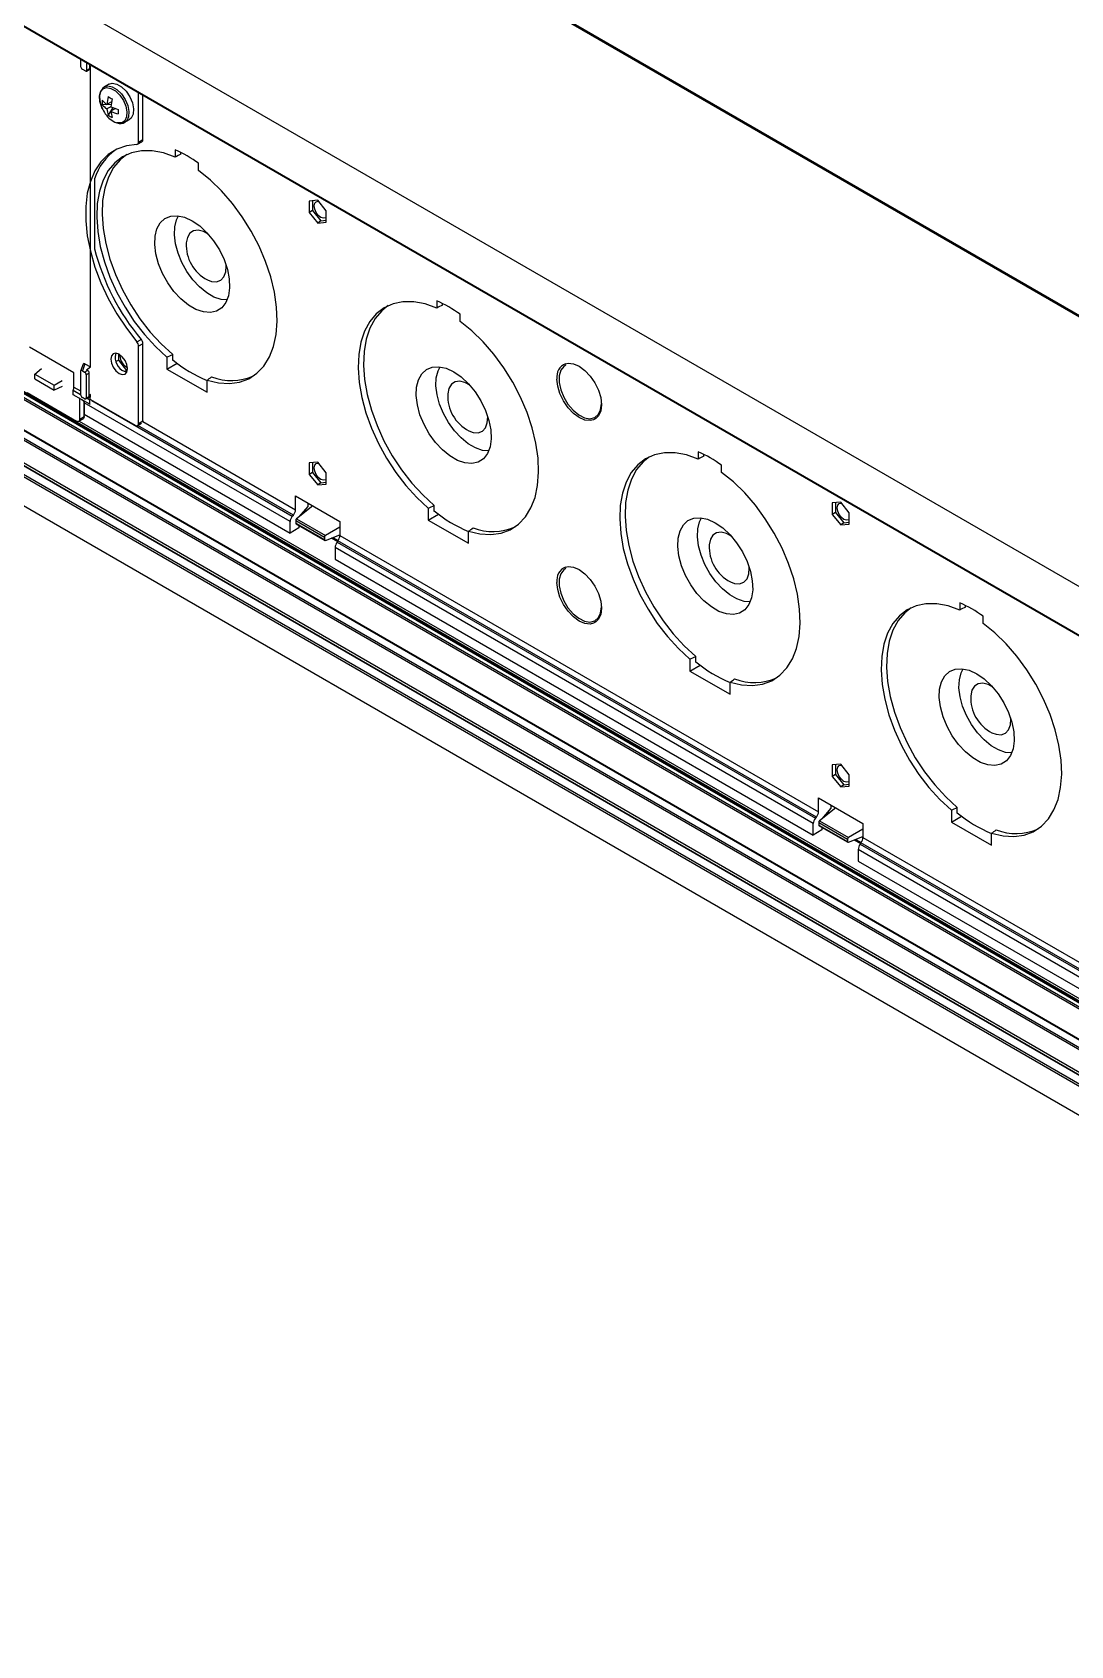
# Model space of a CAD drawing. Header units: inches. Extents: x 2.5 to 102.3, y 2 to 82.2.
# Drawn here: x 51.1 to 57.41, y 47.44 to 57.25 of the extents above; entities that cross this region are included whole.
import ezdxf

# ---------------------------------------------------------------- set-up
doc = ezdxf.new("R2010")
doc.units = ezdxf.units.IN
doc.header["$MEASUREMENT"] = 0

msp = doc.modelspace()

# ---------------------------------------------------------------- linework, layer by layer
for p, q in [((64.5856, 51.4105), (14.7702, 80.1684)), ((64.59, 51.4109), (14.7746, 80.1687)), ((63.9424, 51.7893), (15.4455, 79.786)), ((13.2414, 79.4086), (63.0568, 50.6508)), ((13.189, 79.144), (63.0044, 50.3861)), ((13.1908, 79.1383), (63.0062, 50.3805)), ((13.5563, 76.6709), (63.3718, 47.913)), ((63.3913, 47.9243), (13.5758, 76.6821)), ((63.3959, 47.9247), (13.5804, 76.6826)), ((63.391, 47.9366), (13.6207, 76.6684)), ((63.3653, 47.9018), (13.5498, 76.6596)), ((63.1964, 47.7518), (13.381, 76.5096)), ((13.3875, 76.5209), (63.2029, 47.763)), ((63.2419, 47.7855), (13.4264, 76.5434)), ((63.2465, 47.786), (13.431, 76.5438)), ((63.0044, 47.6396), (13.189, 76.3974)), ((13.1954, 76.41), (63.0108, 47.6522)), ((63.0546, 47.6774), (13.2392, 76.4353)), ((63.0592, 47.6779), (13.2438, 76.4357)), ((13.381, 76.374), (63.1964, 47.6162)), ((13.2414, 76.1933), (63.0568, 47.4355)), ((51.3889, 57.0871), (51.3889, 57.0441)), ((51.4282, 57.0217), (51.4282, 57.0644)), ((51.4282, 57.0217), (51.4451, 57.0315)), ((51.4451, 57.0315), (51.4451, 57.0546)), ((51.4451, 57.0427), (51.4487, 57.0448)), ((51.4487, 55.2152), (51.4487, 57.0448)), ((51.4002, 57.0266), (51.4184, 57.0161)), ((51.4253, 57.0154), (51.4421, 57.0251)), ((51.5616, 56.9355), (51.5338, 56.9195)), ((51.7424, 56.5834), (51.7424, 56.883)), ((51.7683, 56.5984), (51.7683, 56.868)), ((51.5752, 56.8122), (51.5211, 56.8108)), ((51.578, 56.8289), (51.5498, 56.8127)), ((51.5739, 56.7988), (51.5498, 56.7849)), ((51.5861, 56.7933), (51.5579, 56.7471)), ((51.602, 56.7873), (51.5739, 56.7711)), ((51.6583, 56.7038), (51.6861, 56.7198)), ((51.7364, 56.5702), (51.7624, 56.5852)), ((51.7424, 56.5834), (51.7683, 56.5984)), ((51.9651, 56.5363), (51.9651, 56.4924)), ((51.9999, 56.5091), (51.9999, 56.5199)), ((52.1074, 56.4104), (52.1074, 56.4542)), ((51.4749, 56.3596), (51.4749, 55.934)), ((52.8319, 56.2296), (52.7799, 56.2249)), ((52.7799, 56.2249), (52.7799, 56.1556)), ((52.8011, 56.167), (52.7799, 56.1556)), ((52.7799, 56.1556), (52.8319, 56.091)), ((52.8011, 56.2268), (52.8011, 56.167)), ((52.8011, 56.167), (52.8514, 56.1045)), ((52.8838, 56.1649), (52.8319, 56.2296)), ((52.8838, 56.0956), (52.8838, 56.1649)), ((52.8514, 56.1045), (52.8319, 56.091)), ((52.8319, 56.091), (52.8838, 56.0956)), ((52.8514, 56.1045), (52.8838, 56.1074)), ((53.5564, 55.6177), (53.5564, 55.5738)), ((53.5912, 55.5905), (53.5912, 55.6013)), ((53.6986, 55.4918), (53.6986, 55.5356)), ((51.7316, 55.3683), (51.7576, 55.3833)), ((51.3481, 55.1803), (51.0785, 55.336)), ((51.619, 55.2949), (51.619, 55.2557)), ((51.629, 55.2834), (51.6293, 55.2889)), ((51.7683, 55.3564), (51.7424, 55.3414)), ((51.7424, 54.872), (51.7424, 55.3414)), ((51.7683, 54.887), (51.7683, 55.3564)), ((51.914, 55.2752), (51.914, 55.2025)), ((51.9499, 55.2555), (51.9499, 55.291)), ((51.1104, 55.1724), (51.1519, 55.2056)), ((51.1104, 55.1724), (51.2284, 55.1043)), ((51.1104, 55.143), (51.1104, 55.1724)), ((51.3481, 55.0931), (51.3481, 55.1803)), ((51.3889, 55.1876), (51.3889, 55.0473)), ((51.4041, 55.2331), (51.3893, 55.1903)), ((51.415, 55.2347), (51.4002, 55.192)), ((51.4002, 55.192), (51.4141, 55.184)), ((51.4141, 55.184), (51.4322, 55.1944)), ((51.415, 55.2347), (51.4487, 55.2152)), ((51.4424, 55.1779), (51.4238, 55.1671)), ((51.4238, 55.1671), (51.4238, 55.0274)), ((51.4247, 55.1983), (51.4487, 55.2152)), ((51.4322, 55.1944), (51.4247, 55.1983)), ((51.4424, 55.0361), (51.4424, 55.1779)), ((51.619, 55.2557), (51.6048, 55.248)), ((51.619, 55.2557), (51.6693, 55.1931)), ((51.6693, 55.1931), (51.6591, 55.1861)), ((51.6693, 55.1931), (51.6735, 55.1935)), ((51.914, 55.2025), (51.9762, 55.2385)), ((51.914, 55.2025), (52.1585, 55.0613)), ((51.1104, 55.143), (51.2284, 55.0748)), ((51.2284, 55.1043), (51.2779, 55.1328)), ((51.2284, 55.0748), (51.2284, 55.1043)), ((51.2779, 55.096), (51.2284, 55.0748)), ((51.3447, 55.0735), (51.3889, 55.048)), ((51.3447, 55.0464), (51.3447, 55.0735)), ((51.3481, 55.0931), (51.3889, 55.0696)), ((52.1585, 55.0613), (52.1585, 55.134)), ((51.0645, 55.06), (51.3648, 54.8865)), ((51.4452, 54.9883), (51.3447, 55.0464)), ((51.3496, 55.0429), (51.3447, 55.0464)), ((51.3851, 54.8983), (51.3851, 55.0224)), ((51.4078, 55.0067), (51.3968, 55.0155)), ((51.3968, 55.0155), (51.4117, 55.0069)), ((51.4141, 55.0218), (51.4002, 55.0298)), ((51.4111, 54.9133), (51.4111, 55.0072)), ((51.4116, 55.0069), (51.4116, 54.9278)), ((52.6646, 54.2747), (51.4116, 54.998)), ((51.4206, 55.021), (51.439, 55.0295)), ((51.4238, 55.0274), (51.4424, 55.0361)), ((51.429, 55.0248), (51.4452, 55.0154)), ((51.4487, 55.048), (51.4424, 55.0444)), ((51.4424, 55.0387), (51.4487, 55.035)), ((51.4452, 54.9883), (51.4452, 55.0154)), ((51.4452, 54.9883), (51.4471, 54.987)), ((51.4487, 55.035), (51.4487, 55.048)), ((51.4502, 55.0172), (51.7221, 54.8603)), ((51.4577, 55.011), (52.6776, 54.3067)), ((51.3792, 54.8851), (51.4052, 54.9001)), ((51.3798, 54.8855), (63.3983, 47.9474)), ((51.3851, 54.8983), (51.4111, 54.9133)), ((51.4116, 54.9278), (52.6646, 54.2045)), ((51.7364, 54.8589), (51.7603, 54.8727)), ((51.7424, 54.872), (51.7683, 54.887)), ((51.7679, 54.8826), (52.6971, 54.3462)), ((52.684, 54.3142), (51.7384, 54.8601)), ((55.1476, 54.6991), (55.1476, 54.6552)), ((55.1824, 54.6719), (55.1824, 54.6827)), ((52.8319, 54.6358), (52.7799, 54.6312)), ((52.7799, 54.6312), (52.7799, 54.5619)), ((52.8011, 54.6331), (52.8011, 54.5733)), ((52.8838, 54.5712), (52.8319, 54.6358)), ((55.2898, 54.5732), (55.2898, 54.617)), ((52.8011, 54.5733), (52.7799, 54.5619)), ((52.7799, 54.5619), (52.8319, 54.4972)), ((52.8011, 54.5733), (52.8514, 54.5108)), ((52.8514, 54.5108), (52.8319, 54.4972)), ((52.8319, 54.4972), (52.8838, 54.5019)), ((52.8514, 54.5108), (52.8838, 54.5137)), ((52.8838, 54.5019), (52.8838, 54.5712)), ((52.6971, 54.4305), (52.9667, 54.2748)), ((52.6971, 54.3462), (52.6971, 54.4305)), ((52.7723, 54.387), (52.7723, 54.3673)), ((56.0143, 54.3924), (55.9624, 54.3877)), ((55.9624, 54.3877), (55.9624, 54.3184)), ((55.9836, 54.3896), (55.9836, 54.3298)), ((56.0663, 54.3277), (56.0143, 54.3924)), ((52.6776, 54.3067), (52.684, 54.3142)), ((52.8016, 54.3701), (52.7035, 54.2917)), ((52.7035, 54.2917), (52.8789, 54.1905)), ((52.7723, 54.3673), (52.7177, 54.3031)), ((52.7532, 54.3315), (52.7456, 54.3359)), ((52.7488, 54.3397), (52.7573, 54.3347)), ((52.7622, 54.3386), (52.7526, 54.3442)), ((52.7645, 54.3404), (52.7544, 54.3463)), ((53.5052, 54.3566), (53.5052, 54.2839)), ((53.5052, 54.2839), (53.5675, 54.3199)), ((53.5052, 54.2839), (53.7498, 54.1427)), ((53.5411, 54.3369), (53.5411, 54.3724)), ((55.9836, 54.3298), (55.9624, 54.3184)), ((55.9624, 54.3184), (56.0143, 54.2538)), ((55.9836, 54.3298), (56.0338, 54.2673)), ((56.0663, 54.2584), (56.0663, 54.3277)), ((52.6646, 54.2045), (52.6646, 54.2747)), ((52.7167, 54.2356), (52.6646, 54.2045)), ((52.6981, 54.2805), (52.8725, 54.1799)), ((52.6981, 54.2805), (52.6981, 54.2655)), ((52.6981, 54.2655), (52.8725, 54.1648)), ((52.6998, 54.2614), (52.8745, 54.1605)), ((52.7167, 54.2517), (52.7167, 54.2356)), ((52.9667, 54.2411), (52.8789, 54.1905)), ((52.8789, 54.1605), (52.9667, 54.1949)), ((52.9667, 54.2748), (52.9667, 54.1905)), ((52.9667, 54.1905), (55.8795, 52.509)), ((53.7498, 54.1427), (53.7498, 54.2154)), ((56.0338, 54.2673), (56.0143, 54.2538)), ((56.0143, 54.2538), (56.0663, 54.2584)), ((56.0338, 54.2673), (56.0663, 54.2702)), ((52.8725, 54.1799), (52.8725, 54.1648)), ((52.9518, 54.1525), (52.914, 54.1742)), ((52.9237, 54.178), (52.9564, 54.1591)), ((55.8471, 52.4375), (52.9385, 54.1166)), ((52.9385, 54.1166), (52.9385, 54.0464)), ((52.9553, 54.1575), (52.9498, 54.1496)), ((52.9498, 54.1496), (55.8601, 52.4695)), ((55.8665, 52.477), (52.9553, 54.1575)), ((52.9385, 54.0464), (55.8471, 52.3673)), ((56.7389, 53.7805), (56.7389, 53.7366)), ((56.7737, 53.7533), (56.7737, 53.7641)), ((56.8811, 53.6546), (56.8811, 53.6984)), ((55.0964, 53.438), (55.0964, 53.3653)), ((55.0964, 53.3653), (55.1587, 53.4013)), ((55.1324, 53.4183), (55.1324, 53.4538)), ((55.0964, 53.3653), (55.341, 53.2241)), ((55.341, 53.2241), (55.341, 53.2968)), ((56.0143, 52.7986), (55.9624, 52.794)), ((55.9624, 52.794), (55.9624, 52.7247)), ((55.9836, 52.7361), (55.9624, 52.7247)), ((55.9624, 52.7247), (56.0143, 52.66)), ((55.9836, 52.7958), (55.9836, 52.7361)), ((55.9836, 52.7361), (56.0338, 52.6736)), ((56.0663, 52.734), (56.0143, 52.7986)), ((56.0663, 52.6647), (56.0663, 52.734)), ((56.0338, 52.6736), (56.0143, 52.66)), ((56.0143, 52.66), (56.0663, 52.6647)), ((56.0338, 52.6736), (56.0663, 52.6765)), ((55.8795, 52.5933), (56.1492, 52.4376)), ((55.8795, 52.509), (55.8795, 52.5933)), ((55.9841, 52.5329), (55.886, 52.4545)), ((55.9548, 52.5301), (55.9002, 52.4659)), ((55.9548, 52.5498), (55.9548, 52.5301)), ((56.6877, 52.5194), (56.6877, 52.4467)), ((56.7236, 52.4997), (56.7236, 52.5352)), ((55.8471, 52.3673), (55.8471, 52.4375)), ((55.8601, 52.4695), (55.8665, 52.477)), ((55.8806, 52.4433), (56.0549, 52.3427)), ((55.8806, 52.4433), (55.8806, 52.4283)), ((55.8806, 52.4283), (56.0549, 52.3276)), ((55.8823, 52.4242), (56.057, 52.3233)), ((55.886, 52.4545), (56.0614, 52.3533)), ((55.9357, 52.4942), (55.928, 52.4987)), ((55.9313, 52.5025), (55.9398, 52.4975)), ((55.9447, 52.5014), (55.9351, 52.507)), ((55.9469, 52.5032), (55.9369, 52.5091)), ((56.1492, 52.4376), (56.1492, 52.3533)), ((56.6877, 52.4467), (56.7499, 52.4827)), ((56.6877, 52.4467), (56.9323, 52.3055)), ((55.8992, 52.3984), (55.8471, 52.3673)), ((55.8992, 52.4145), (55.8992, 52.3984)), ((56.0549, 52.3427), (56.0549, 52.3276)), ((56.1492, 52.4039), (56.0614, 52.3533)), ((56.0614, 52.3233), (56.1492, 52.3577)), ((56.1343, 52.3152), (56.0965, 52.337)), ((56.1062, 52.3408), (56.1389, 52.3219)), ((56.1378, 52.3203), (56.1323, 52.3124)), ((59.0489, 50.6398), (56.1378, 52.3203)), ((56.1492, 52.3533), (59.062, 50.6718)), ((56.9323, 52.3055), (56.9323, 52.3782)), ((59.0295, 50.6003), (56.1209, 52.2794)), ((56.1209, 52.2794), (56.1209, 52.2092)), ((56.1323, 52.3124), (59.0426, 50.6323)), ((56.1209, 52.2092), (59.0295, 50.5301))]:
    msp.add_line(p, q)
at = {"flags": 128}
for points in [[(51.5616, 56.9355), (51.5819, 56.9413), (51.6093, 56.9363), (51.6383, 56.9196), (51.6657, 56.8929), (51.6886, 56.8591), (51.7045, 56.822), (51.7116, 56.7854), (51.7092, 56.7534), (51.6976, 56.7295), (51.6861, 56.7198)], [(51.5336, 56.9176), (51.5242, 56.9123), (51.5103, 56.892), (51.5041, 56.8655), (51.5059, 56.8334), (51.5158, 56.7988), (51.5241, 56.7827)], [(51.5192, 56.7907), (51.5176, 56.7944), (51.5065, 56.83), (51.5042, 56.8631), (51.511, 56.8901), (51.5261, 56.908), (51.5479, 56.915), (51.574, 56.9103), (51.6016, 56.8944), (51.6277, 56.869), (51.6495, 56.8368), (51.6646, 56.8014), (51.6714, 56.7666), (51.6691, 56.7362), (51.658, 56.7134), (51.6393, 56.7007), (51.615, 56.6996), (51.6089, 56.701)], [(51.5329, 56.919), (51.5541, 56.9252), (51.5815, 56.9203), (51.6105, 56.9036), (51.6379, 56.8769), (51.6608, 56.8431), (51.6767, 56.8059), (51.6838, 56.7693), (51.6814, 56.7374), (51.6698, 56.7134), (51.6592, 56.7043)], [(51.7316, 56.5689), (51.6678, 56.5603), (51.6096, 56.5396), (51.5578, 56.507), (51.5133, 56.4631), (51.4768, 56.4087), (51.4489, 56.3445), (51.43, 56.2717), (51.4205, 56.1914), (51.4205, 56.1049), (51.43, 56.0136), (51.4489, 55.9191), (51.4768, 55.8227), (51.5133, 55.7261), (51.5578, 55.6308), (51.6096, 55.5385), (51.6678, 55.4505), (51.7316, 55.3683)], [(51.9651, 56.4924), (51.8937, 56.5173), (51.8248, 56.5299), (51.7596, 56.5301), (51.6993, 56.5178), (51.6449, 56.4933), (51.5974, 56.4571), (51.5576, 56.4096), (51.5262, 56.3518), (51.5038, 56.2848), (51.4907, 56.2096), (51.4873, 56.1276), (51.4935, 56.0402), (51.5092, 55.949), (51.5343, 55.8556), (51.5681, 55.7616), (51.6102, 55.6687), (51.6598, 55.5785), (51.716, 55.4926), (51.7778, 55.4125), (51.8442, 55.3396), (51.914, 55.2752)], [(51.6706, 56.507), (51.6303, 56.4754), (51.5903, 56.4279), (51.5588, 56.37), (51.5363, 56.3027), (51.5232, 56.2272), (51.5199, 56.1449), (51.5262, 56.0572), (51.5422, 55.9656), (51.5675, 55.8719), (51.6016, 55.7776), (51.6441, 55.6844), (51.6941, 55.594), (51.7507, 55.508), (51.813, 55.4279), (51.8798, 55.3552), (51.9499, 55.291)], [(52.1585, 55.134), (52.2283, 55.1178), (52.2947, 55.1141), (52.3565, 55.1228), (52.4127, 55.1438), (52.4623, 55.1768), (52.5044, 55.2211), (52.5382, 55.276), (52.5633, 55.3405), (52.579, 55.4135), (52.5852, 55.4937), (52.5818, 55.5797), (52.5687, 55.67), (52.5463, 55.7629), (52.5149, 55.8569), (52.4751, 55.9503), (52.4276, 56.0415), (52.3732, 56.1288), (52.3129, 56.2107), (52.2477, 56.2858), (52.1788, 56.3527), (52.1074, 56.4104)], [(52.8111, 56.1948), (52.8142, 56.2108), (52.8229, 56.2208), (52.8359, 56.2234), (52.8369, 56.2232)], [(52.8834, 56.1249), (52.8798, 56.1222), (52.8668, 56.1197), (52.8514, 56.125), (52.8359, 56.1375), (52.8229, 56.1551), (52.8142, 56.1752), (52.8111, 56.1948)], [(52.0682, 56.1048), (52.1142, 56.0729), (52.1583, 56.0315), (52.1987, 55.9823), (52.2337, 55.9273), (52.262, 55.8688), (52.2824, 55.8091), (52.294, 55.7508), (52.2963, 55.6962), (52.2893, 55.6475), (52.2733, 55.6067), (52.2488, 55.5755), (52.217, 55.5552), (52.1791, 55.5466), (52.1366, 55.5501), (52.0913, 55.5655), (52.0451, 55.5922), (51.9999, 55.629), (51.9574, 55.6746), (51.9195, 55.727), (51.8877, 55.784), (51.8632, 55.8434), (51.8472, 55.9027), (51.8402, 55.9595), (51.8425, 56.0114), (51.8541, 56.0564), (51.8745, 56.0925), (51.9027, 56.1184), (51.9378, 56.1329), (51.9782, 56.1355), (52.0223, 56.126), (52.0682, 56.1048)], [(52.281, 55.6227), (52.2441, 55.6262), (52.2008, 55.6409), (52.1565, 55.6664), (52.1132, 55.7018), (52.0725, 55.7454), (52.0362, 55.7955), (52.0057, 55.8502), (51.9823, 55.907), (51.967, 55.9638), (51.9603, 56.0182), (51.9625, 56.0679), (51.9736, 56.111), (51.9854, 56.1347)], [(52.1656, 56.0234), (52.137, 56.0393), (52.1051, 56.0474), (52.0768, 56.0439), (52.0542, 56.029), (52.0389, 56.0038), (52.0321, 55.9702), (52.0321, 55.9692)], [(52.161, 55.7458), (52.1865, 55.7361), (52.2169, 55.7338), (52.2426, 55.7431), (52.2617, 55.7634), (52.2728, 55.793), (52.2751, 55.8299), (52.2748, 55.8344)], [(53.5564, 55.5738), (53.485, 55.5987), (53.416, 55.6113), (53.3509, 55.6115), (53.2905, 55.5992), (53.2361, 55.5747), (53.1886, 55.5385), (53.1488, 55.491), (53.1174, 55.4332), (53.095, 55.3662), (53.082, 55.291), (53.0785, 55.209), (53.0847, 55.1216), (53.1005, 55.0304), (53.1255, 54.937), (53.1594, 54.843), (53.2014, 54.7501), (53.251, 54.6599), (53.3072, 54.574), (53.3691, 54.4939), (53.4354, 54.421), (53.5052, 54.3566)], [(53.2618, 55.5884), (53.2216, 55.5568), (53.1815, 55.5093), (53.15, 55.4514), (53.1275, 55.3841), (53.1145, 55.3086), (53.1111, 55.2263), (53.1174, 55.1386), (53.1334, 55.047), (53.1587, 54.9533), (53.1929, 54.859), (53.2353, 54.7658), (53.2853, 54.6754), (53.3419, 54.5894), (53.4042, 54.5093), (53.471, 54.4366), (53.5411, 54.3724)], [(53.7498, 54.2154), (53.8195, 54.1992), (53.8859, 54.1955), (53.9478, 54.2042), (54.004, 54.2252), (54.0535, 54.2582), (54.0956, 54.3025), (54.1295, 54.3574), (54.1545, 54.4219), (54.1702, 54.4949), (54.1765, 54.5751), (54.173, 54.6611), (54.16, 54.7514), (54.1376, 54.8443), (54.1062, 54.9383), (54.0664, 55.0317), (54.0189, 55.1229), (53.9644, 55.2102), (53.9041, 55.2921), (53.8389, 55.3672), (53.77, 55.4341), (53.6986, 55.4918)], [(51.5732, 55.2632), (51.577, 55.2385), (51.588, 55.2132), (51.6044, 55.1911), (51.6238, 55.1754), (51.6432, 55.1687), (51.6596, 55.1719), (51.6706, 55.1845), (51.6745, 55.2047), (51.6706, 55.2293), (51.6596, 55.2546), (51.6432, 55.2768), (51.6238, 55.2924), (51.6044, 55.2992), (51.588, 55.296), (51.577, 55.2833), (51.5732, 55.2632)], [(51.6034, 55.2992), (51.603, 55.2983), (51.5991, 55.2782)], [(53.6595, 55.1862), (53.7054, 55.1543), (53.7495, 55.1129), (53.7899, 55.0637), (53.825, 55.0087), (53.8533, 54.9502), (53.8736, 54.8905), (53.8852, 54.8322), (53.8875, 54.7776), (53.8805, 54.7289), (53.8645, 54.6881), (53.8401, 54.6569), (53.8082, 54.6366), (53.7703, 54.628), (53.7278, 54.6315), (53.6826, 54.6469), (53.6364, 54.6736), (53.5911, 54.7104), (53.5487, 54.756), (53.5107, 54.8084), (53.4789, 54.8654), (53.4545, 54.9248), (53.4384, 54.9841), (53.4314, 55.0409), (53.4338, 55.0928), (53.4454, 55.1378), (53.4657, 55.1739), (53.494, 55.1998), (53.529, 55.2143), (53.5694, 55.2169), (53.6135, 55.2074), (53.6595, 55.1862)], [(53.8723, 54.7041), (53.8354, 54.7076), (53.792, 54.7223), (53.7478, 54.7478), (53.7044, 54.7832), (53.6638, 54.8268), (53.6275, 54.8769), (53.597, 54.9316), (53.5736, 54.9884), (53.5582, 55.0452), (53.5515, 55.0996), (53.5537, 55.1493), (53.5648, 55.1924), (53.5767, 55.2161)], [(54.3414, 55.227), (54.3291, 55.219), (54.3109, 55.1948), (54.3014, 55.1612), (54.3014, 55.1206), (54.3109, 55.0761), (54.3291, 55.0308), (54.3548, 54.9883), (54.386, 54.9516), (54.4205, 54.9235), (54.4555, 54.906), (54.4886, 54.9005), (54.5174, 54.9073), (54.5395, 54.926), (54.5535, 54.9551), (54.5583, 54.9926)], [(54.3404, 55.2353), (54.3553, 55.2382), (54.388, 55.235), (54.4231, 55.2201), (54.4582, 55.1945), (54.4909, 55.16), (54.519, 55.1189), (54.5405, 55.074), (54.554, 55.0285), (54.5587, 54.9853), (54.554, 54.9474), (54.5405, 54.9175), (54.5251, 54.9016)], [(53.7569, 55.1048), (53.7283, 55.1207), (53.6964, 55.1288), (53.668, 55.1253), (53.6454, 55.1104), (53.6301, 55.0852), (53.6234, 55.0516), (53.6233, 55.0506)], [(54.511, 54.8936), (54.4909, 54.8888), (54.4582, 54.8921), (54.4231, 54.907), (54.388, 54.9326), (54.3553, 54.9671), (54.3272, 55.0082), (54.3057, 55.053), (54.2922, 55.0986), (54.2875, 55.1418)], [(51.4111, 54.9133), (51.4107, 54.9089), (51.4096, 54.9052), (51.4077, 54.9022), (51.4052, 54.9001), (51.4052, 54.9001)], [(51.7683, 54.887), (51.7679, 54.8827), (51.7679, 54.8826)], [(53.7522, 54.8272), (53.7777, 54.8175), (53.8081, 54.8152), (53.8338, 54.8245), (53.853, 54.8448), (53.8641, 54.8744), (53.8663, 54.9113), (53.866, 54.9158)], [(54.5251, 54.9016), (54.519, 54.8975), (54.511, 54.8936)], [(55.1476, 54.6552), (55.0762, 54.6801), (55.0073, 54.6927), (54.9421, 54.6929), (54.8818, 54.6806), (54.8274, 54.6561), (54.7798, 54.6199), (54.74, 54.5724), (54.7087, 54.5146), (54.6862, 54.4476), (54.6732, 54.3724), (54.6698, 54.2904), (54.676, 54.203), (54.6917, 54.1118), (54.7167, 54.0184), (54.7506, 53.9244), (54.7927, 53.8315), (54.8423, 53.7413), (54.8985, 53.6554), (54.9603, 53.5753), (55.0267, 53.5024), (55.0964, 53.438)], [(52.8111, 54.601), (52.8142, 54.617), (52.8229, 54.6271), (52.8359, 54.6296), (52.8369, 54.6295)], [(52.8838, 54.5316), (52.8798, 54.5285), (52.8668, 54.5259), (52.8514, 54.5313), (52.8359, 54.5437), (52.8229, 54.5613), (52.8142, 54.5814), (52.8111, 54.601)], [(54.8518, 54.669), (54.8128, 54.6382), (54.7728, 54.5907), (54.7413, 54.5328), (54.7188, 54.4655), (54.7057, 54.39), (54.7023, 54.3077), (54.7087, 54.22), (54.7246, 54.1284), (54.7499, 54.0347), (54.7841, 53.9404), (54.8266, 53.8472), (54.8766, 53.7568), (54.9332, 53.6708), (54.9954, 53.5907), (55.0622, 53.518), (55.1324, 53.4538)], [(55.341, 53.2968), (55.4108, 53.2806), (55.4772, 53.2769), (55.539, 53.2856), (55.5952, 53.3066), (55.6448, 53.3396), (55.6869, 53.3839), (55.7207, 53.4388), (55.7457, 53.5033), (55.7615, 53.5763), (55.7677, 53.6565), (55.7642, 53.7425), (55.7512, 53.8328), (55.7288, 53.9257), (55.6974, 54.0197), (55.6576, 54.1131), (55.6101, 54.2043), (55.5557, 54.2916), (55.4954, 54.3735), (55.4302, 54.4486), (55.3612, 54.5155), (55.2898, 54.5732)], [(55.9936, 54.3576), (55.9966, 54.3736), (56.0054, 54.3836), (56.0184, 54.3862), (56.0194, 54.386)], [(55.2507, 54.2676), (55.2967, 54.2357), (55.3408, 54.1943), (55.3812, 54.1451), (55.4162, 54.0901), (55.4445, 54.0316), (55.4648, 53.9719), (55.4764, 53.9136), (55.4788, 53.859), (55.4718, 53.8103), (55.4557, 53.7695), (55.4313, 53.7383), (55.3995, 53.718), (55.3615, 53.7094), (55.3191, 53.7129), (55.2738, 53.7283), (55.2276, 53.755), (55.1824, 53.7918), (55.1399, 53.8374), (55.102, 53.8898), (55.0702, 53.9468), (55.0457, 54.0062), (55.0297, 54.0655), (55.0227, 54.1223), (55.025, 54.1742), (55.0366, 54.2192), (55.0569, 54.2553), (55.0852, 54.2812), (55.1203, 54.2957), (55.1607, 54.2983), (55.2048, 54.2888), (55.2507, 54.2676)], [(55.4635, 53.7855), (55.4266, 53.789), (55.3833, 53.8037), (55.339, 53.8292), (55.2957, 53.8646), (55.255, 53.9082), (55.2187, 53.9583), (55.1882, 54.013), (55.1648, 54.0698), (55.1494, 54.1266), (55.1427, 54.181), (55.145, 54.2307), (55.1561, 54.2738), (55.1679, 54.2975)], [(56.0663, 54.2881), (56.0623, 54.285), (56.0492, 54.2825), (56.0338, 54.2878), (56.0184, 54.3003), (56.0054, 54.3179), (55.9966, 54.338), (55.9936, 54.3576)], [(55.3481, 54.1862), (55.3195, 54.2021), (55.2876, 54.2102), (55.2593, 54.2067), (55.2366, 54.1918), (55.2214, 54.1666), (55.2146, 54.133), (55.2146, 54.132)], [(54.3414, 53.9895), (54.3291, 53.9815), (54.3109, 53.9573), (54.3014, 53.9237), (54.3014, 53.8831), (54.3109, 53.8386), (54.3291, 53.7933), (54.3548, 53.7508), (54.386, 53.7141), (54.4205, 53.686), (54.4555, 53.6685), (54.4886, 53.663), (54.5174, 53.6698), (54.5395, 53.6885), (54.5535, 53.7176), (54.5583, 53.7551)], [(54.3404, 53.9978), (54.3553, 54.0007), (54.388, 53.9975), (54.4231, 53.9826), (54.4582, 53.957), (54.4909, 53.9225), (54.519, 53.8814), (54.5405, 53.8365), (54.554, 53.791), (54.5587, 53.7478), (54.554, 53.7099), (54.5405, 53.68), (54.5251, 53.6641)], [(55.3435, 53.9086), (55.3689, 53.8989), (55.3994, 53.8966), (55.4251, 53.9059), (55.4442, 53.9262), (55.4553, 53.9558), (55.4576, 53.9927), (55.4573, 53.9972)], [(54.511, 53.6561), (54.4909, 53.6513), (54.4582, 53.6546), (54.4231, 53.6695), (54.388, 53.6951), (54.3553, 53.7296), (54.3272, 53.7707), (54.3057, 53.8155), (54.2922, 53.8611), (54.2875, 53.9043)], [(56.7389, 53.7366), (56.6674, 53.7615), (56.5985, 53.7741), (56.5333, 53.7743), (56.473, 53.762), (56.4186, 53.7375), (56.3711, 53.7013), (56.3313, 53.6538), (56.2999, 53.596), (56.2775, 53.529), (56.2644, 53.4538), (56.261, 53.3718), (56.2672, 53.2844), (56.2829, 53.1932), (56.308, 53.0998), (56.3418, 53.0058), (56.3839, 52.9129), (56.4335, 52.8227), (56.4897, 52.7368), (56.5515, 52.6567), (56.6179, 52.5838), (56.6877, 52.5194)], [(56.4431, 53.7504), (56.404, 53.7196), (56.364, 53.6721), (56.3325, 53.6142), (56.31, 53.5469), (56.2969, 53.4714), (56.2936, 53.3891), (56.2999, 53.3014), (56.3159, 53.2098), (56.3412, 53.1161), (56.3753, 53.0218), (56.4178, 52.9286), (56.4678, 52.8382), (56.5244, 52.7522), (56.5867, 52.6721), (56.6535, 52.5994), (56.7236, 52.5352)], [(54.5251, 53.6641), (54.519, 53.66), (54.511, 53.6561)], [(56.9323, 52.3782), (57.002, 52.362), (57.0684, 52.3583), (57.1302, 52.367), (57.1864, 52.388), (57.236, 52.421), (57.2781, 52.4653), (57.3119, 52.5202), (57.337, 52.5847), (57.3527, 52.6577), (57.3589, 52.7379), (57.3555, 52.8239), (57.3424, 52.9142), (57.32, 53.0071), (57.2886, 53.1011), (57.2488, 53.1945), (57.2013, 53.2857), (57.1469, 53.373), (57.0866, 53.4549), (57.0214, 53.53), (56.9525, 53.5969), (56.8811, 53.6546)], [(56.842, 53.349), (56.8879, 53.3171), (56.932, 53.2757), (56.9724, 53.2265), (57.0075, 53.1715), (57.0357, 53.113), (57.0561, 53.0533), (57.0677, 52.995), (57.07, 52.9404), (57.063, 52.8917), (57.047, 52.8509), (57.0225, 52.8197), (56.9907, 52.7994), (56.9528, 52.7908), (56.9103, 52.7943), (56.8651, 52.8097), (56.8189, 52.8364), (56.7736, 52.8732), (56.7311, 52.9188), (56.6932, 52.9712), (56.6614, 53.0282), (56.6369, 53.0876), (56.6209, 53.1469), (56.6139, 53.2037), (56.6162, 53.2556), (56.6278, 53.3006), (56.6482, 53.3367), (56.6765, 53.3626), (56.7115, 53.3771), (56.7519, 53.3797), (56.796, 53.3702), (56.842, 53.349)], [(57.0547, 52.8669), (57.0178, 52.8704), (56.9745, 52.8851), (56.9302, 52.9106), (56.8869, 52.946), (56.8462, 52.9896), (56.8099, 53.0397), (56.7794, 53.0944), (56.756, 53.1512), (56.7407, 53.208), (56.734, 53.2624), (56.7362, 53.3121), (56.7473, 53.3552), (56.7591, 53.3789)], [(56.9394, 53.2676), (56.9108, 53.2835), (56.8788, 53.2916), (56.8505, 53.2881), (56.8279, 53.2732), (56.8126, 53.248), (56.8059, 53.2144), (56.8058, 53.2134)], [(56.9347, 52.99), (56.9602, 52.9803), (56.9906, 52.978), (57.0163, 52.9873), (57.0354, 53.0076), (57.0465, 53.0372), (57.0488, 53.0741), (57.0485, 53.0786)], [(55.9936, 52.7638), (55.9966, 52.7798), (56.0054, 52.7899), (56.0184, 52.7924), (56.0194, 52.7923)], [(56.0663, 52.6944), (56.0623, 52.6913), (56.0492, 52.6887), (56.0338, 52.6941), (56.0184, 52.7065), (56.0054, 52.7241), (55.9966, 52.7442), (55.9936, 52.7638)]]:
    msp.add_lwpolyline(points, dxfattribs=at)
for centre, radius, start, end in [((51.6458, 56.8247), 0.1255, 173.65101, 186.34899), ((51.6244, 56.9244), 0.1343, 219.68042, 236.24639), ((51.8024, 56.7937), 0.2533, 164.86816, 175.71016), ((53.0095, 59.3466), 2.8794, 239.72662, 240.27876), ((51.8264, 56.7799), 0.2533, 164.86816, 175.71016), ((51.7046, 56.8743), 0.2033, 204.27603, 215.71859), ((51.6244, 56.8966), 0.1343, 219.68042, 236.24639), ((51.6547, 56.8306), 0.1375, 213.06502, 250.53227), ((51.6839, 56.7937), 0.1343, 183.75676, 200.32087), ((51.6323, 56.8482), 0.1255, 233.65597, 246.34941), ((51.6837, 57.027), 0.2533, 244.29241, 255.13403), ((51.6837, 56.9993), 0.2533, 244.29241, 255.13403), ((51.7079, 56.7799), 0.1343, 183.75676, 200.32087), ((54.5232, 56.7683), 2.9044, 179.72629, 180.27371), ((51.6316, 56.7401), 0.0443, 243.09187, 308.03863), ((51.7301, 56.5813), 0.0125, 277.09517, 9.64292), ((51.754, 56.5969), 0.0144, 305.66876, 5.64274), ((51.7919, 56.2639), 0.3312, 124.35945, 163.202), ((51.6481, 55.8228), 0.7808, 53.96695, 66.03843), ((52.2678, 55.9563), 0.236, 176.88407, 243.11058), ((52.8195, 56.2764), 1.3876, 194.2859, 220.06342), ((53.2393, 54.9042), 0.7808, 53.96695, 66.03843), ((51.6981, 55.3393), 0.0443, 2.70598, 40.90383), ((51.7241, 55.3543), 0.0443, 2.70598, 40.90383), ((51.692, 55.2739), 0.0929, 177.38185, 256.45484), ((51.7127, 55.2855), 0.0837, 181.42755, 242.6098), ((52.4549, 55.8574), 0.7827, 229.82035, 247.75281), ((54.374, 55.1546), 0.0874, 112.64461, 188.4207), ((52.3052, 55.4697), 0.3369, 249.38272, 293.85704), ((51.4544, 54.9977), 0.0428, 167.52386, 179.48589), ((53.859, 55.0377), 0.236, 176.88407, 243.11058), ((51.3728, 54.8963), 0.0125, 230.79674, 9.21541), ((51.73, 54.87), 0.0125, 230.79668, 9.21361), ((54.8305, 53.9856), 0.7808, 53.96695, 66.03843), ((54.0461, 54.9388), 0.7827, 229.82035, 247.75281), ((53.8965, 54.5511), 0.3369, 249.38271, 293.85715), ((55.4502, 54.1191), 0.236, 176.88407, 243.11058), ((54.374, 53.9171), 0.0874, 112.64461, 188.4207), ((56.4218, 53.067), 0.7808, 53.96695, 66.03843), ((55.6374, 54.0202), 0.7827, 229.82034, 247.75282), ((55.4877, 53.6325), 0.3369, 249.38275, 293.85706), ((57.0415, 53.2005), 0.236, 176.88407, 243.11058), ((57.2286, 53.1016), 0.7827, 229.82036, 247.75281), ((57.079, 52.7139), 0.3369, 249.38274, 293.85711)]:
    msp.add_arc(centre, radius, start, end)
for centre, major_axis, ratio, start_param, end_param in [((51.4005, 57.0377), (-0.0094, 0.0117), 0.575752, 0.621508, 2.163796), ((51.4349, 57.0368), (-0.0074, 0.0116), 0.606852, 3.11411, 3.900964), ((51.4185, 57.0274), (-0.0069, 0.0119), 0.578965, 2.354907, 3.928442), ((51.4675, 55.6227), (6.9198, 3.3746), 0.073638, 1.457922, 1.462962), ((53.0587, 54.7041), (6.9198, 3.3746), 0.073638, 1.457922, 1.462962), ((52.3268, 56.0795), (4.9566, 2.2649), 0.10364, 4.581767, 4.58903), ((51.4005, 55.1805), (-0.0095, 0.0122), 0.545594, 5.352017, 6.894305), ((51.4153, 55.2233), (-0.0095, 0.0122), 0.545594, 5.352017, 6.623626), ((51.414, 55.1727), (-0.0069, 0.0119), 0.578965, 3.928442, 5.496499), ((51.4321, 55.1832), (-0.0075, 0.0116), 0.609995, 3.897406, 5.465463), ((51.3179, 55.0731), (0.0207, 0.0411), 0.535781, 4.986094, 5.46735), ((52.4811, 55.9904), (3.8654, 2.9039), 0.102882, 4.551952, 4.559215), ((51.4005, 55.0409), (-0.0094, 0.0117), 0.575752, 0.621508, 2.163796), ((51.414, 55.0331), (-0.0069, 0.012), 0.575802, 2.357645, 3.925702), ((51.4321, 55.0415), (-0.0075, 0.0116), 0.603343, 3.056341, 3.892672), ((51.418, 55.0153), (0.0212, 0.0408), 0.546409, 4.992873, 5.474129), ((54.6499, 53.7855), (6.9198, 3.3746), 0.073638, 1.457922, 1.462962), ((52.6924, 54.2887), (0.0204, 0.0306), 0.616135, 1.384051, 2.396248), ((52.6693, 54.3322), (0.0204, 0.0306), 0.616135, 4.525644, 5.537841), ((52.704, 54.2846), (0.00403, 0.00827), 0.525016, 0.835944, 2.319474), ((53.9181, 55.1609), (4.9566, 2.2649), 0.10364, 4.581767, 4.58903), ((52.704, 54.2696), (0.00403, 0.00827), 0.525016, 2.319474, 3.104953), ((52.8795, 54.1833), (0.00525, 0.00756), 0.62527, 0.924529, 2.408059), ((52.9425, 54.1745), (0.0166, 0.0328), 0.535781, 4.455153, 5.46735), ((54.0723, 55.0718), (3.8654, 2.9039), 0.102882, 4.551952, 4.559215), ((52.8795, 54.1683), (0.00525, 0.00756), 0.62527, 2.408059, 3.891589), ((52.9626, 54.1327), (0.0166, 0.0328), 0.535781, 1.313561, 2.325758), ((56.2412, 52.8669), (6.9198, 3.3746), 0.073638, 1.457922, 1.462962), ((55.5093, 54.2423), (4.9566, 2.2649), 0.10364, 4.581767, 4.58903), ((55.6636, 54.1532), (3.8654, 2.9039), 0.102882, 4.551952, 4.559215), ((57.1005, 53.3237), (4.9566, 2.2649), 0.10364, 4.581767, 4.58903), ((55.8748, 52.4515), (0.0204, 0.0306), 0.616135, 1.384051, 2.396248), ((55.8517, 52.495), (0.0204, 0.0306), 0.616135, 4.525644, 5.537841), ((55.8865, 52.4474), (0.00403, 0.00827), 0.525016, 0.835944, 2.319474), ((55.8865, 52.4324), (0.00403, 0.00827), 0.525016, 2.319474, 3.104953), ((56.062, 52.3461), (0.00525, 0.00756), 0.62527, 0.924529, 2.408059), ((56.062, 52.3311), (0.00525, 0.00756), 0.62527, 2.408059, 3.891589), ((56.125, 52.3373), (0.0166, 0.0328), 0.535781, 4.455153, 5.46735), ((57.2548, 53.2346), (3.8654, 2.9039), 0.102882, 4.551952, 4.559215), ((56.1451, 52.2955), (0.0166, 0.0328), 0.535781, 1.313561, 2.325758)]:
    msp.add_ellipse(centre, major_axis=major_axis, ratio=ratio, start_param=start_param, end_param=end_param)

doc.saveas('drawing.dxf')
